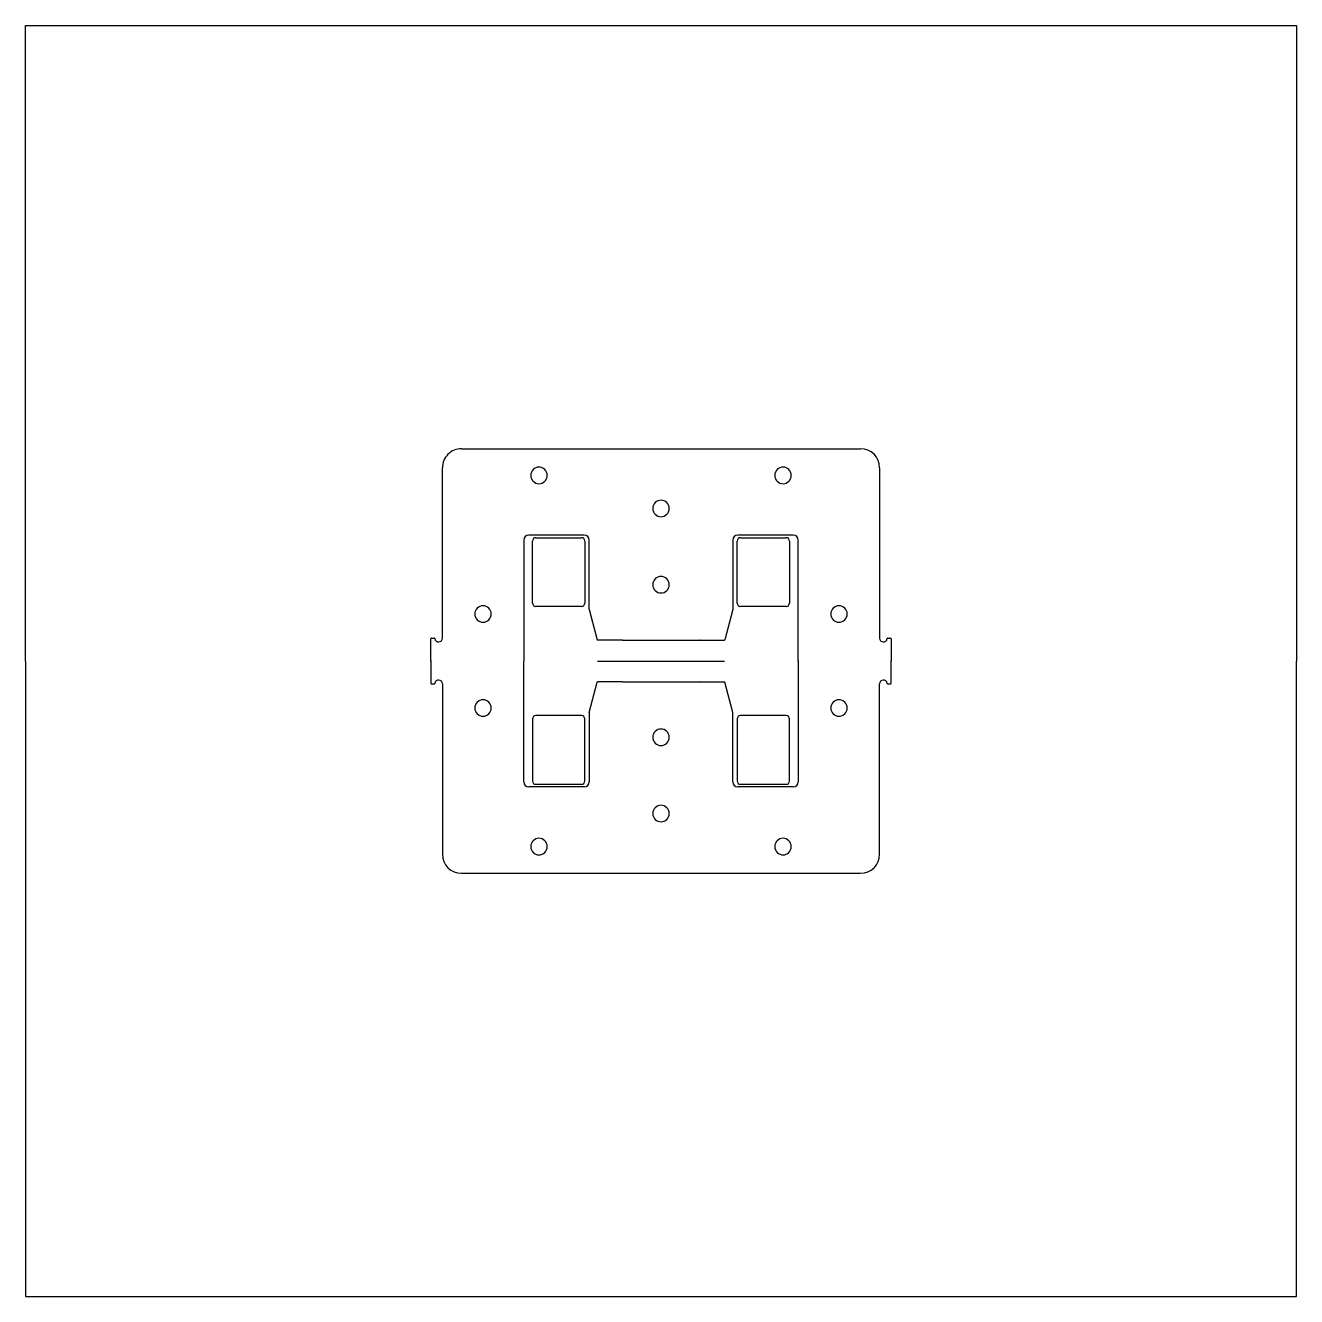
# Model space of a CAD drawing. Extents: x -500 to 500, y -500 to 500.
import ezdxf

# ---------------------------------------------------------------- set-up
doc = ezdxf.new("R2010")
doc.units = 0
doc.layers.add('default', color=7, linetype='CONTINUOUS')

msp = doc.modelspace()

# ---------------------------------------------------------------- linework, layer by layer
at = {"layer": 'default'}
for p, q in [((-500, 500), (500, 500)), ((-500, 0), (-500, 500)), ((500, 500), (500, 0)), ((-156.999999, 166.999985), (156.999999, 166.999985)), ((-172.000001, 18.019984), (-172.000001, 151.999985)), ((171.999999, 151.999985), (172.000001, 18.019984)), ((-108, 95.019985), (-108, 0.5)), ((-60.5, 99.019985), (-104, 99.019985)), ((-101, 45.6), (-101, 94.4)), ((-98.4, 97), (-62.6, 97)), ((-60, 94.4), (-60, 45.6)), ((-56.5, 40.53436), (-56.5, 95.019985)), ((56.5, 95.019985), (56.5, 40.53436)), ((60, 45.6), (60, 94.4)), ((104, 99.019985), (60.5, 99.019985)), ((62.6, 97), (98.4, 97)), ((101, 94.4), (101, 45.6)), ((108, 0.5), (108, 95.019985)), ((-62.6, 43), (-98.4, 43)), ((-56.5, 40.53436), (-50.120999, 16.58307)), ((56.5, 40.53436), (50.120999, 16.58307)), ((98.4, 43), (62.6, 43)), ((-181.000001, 0.499999), (-181.000001, 17.519984)), ((-180.500001, 18.019984), (-178.464102, 18.019984)), ((-50.018162, 16.4), (-50.120999, 16.58307)), ((-45.81, 16.4), (-50.018162, 16.4)), ((-30.21, 16.4), (-45.81, 16.4)), ((-30.21, 16.4), (-30.1, 16.5)), ((-30.1, 16.5), (30.1, 16.5)), ((30.21, 16.4), (30.1, 16.5)), ((30.21, 16.4), (45.81, 16.4)), ((45.81, 16.4), (50.018162, 16.4)), ((50.018162, 16.4), (50.120999, 16.58307)), ((178.464102, 18.019984), (180.500001, 18.019984)), ((181.000001, 17.519984), (181.000001, 0.5)), ((-500, 0), (-500, -500)), ((-181.000001, 0.499999), (-181.000001, 0)), ((-180.500001, -0.000001), (-181.000001, 0)), ((-181.000001, -0.499999), (-181.000001, 0)), ((-108, 0.5), (-108, 0)), ((-108, -0.5), (-108, 0)), ((-50, 0), (50, 0)), ((108, 0.5), (108, 0)), ((108, -0.5), (108, 0)), ((181.000001, 0), (180.500001, 0)), ((181.000001, 0.5), (181.000001, 0)), ((181.000001, -0.5), (181.000001, 0)), ((500, -500), (500, 0)), ((-181.000001, -0.499999), (-181.000001, -17.519984)), ((-108, -95.019985), (-108, -0.5)), ((108, -0.5), (108, -95.019985)), ((181.000001, -17.519984), (181.000001, -0.5)), ((-180.500001, -18.019984), (-178.464102, -18.019984)), ((-172.000001, -18.019984), (-172.000001, -151.999985)), ((-56.5, -40.53436), (-50.120999, -16.58307)), ((-50.018162, -16.4), (-50.120999, -16.58307)), ((-45.81, -16.4), (-50.018162, -16.4)), ((-30.21, -16.4), (-45.81, -16.4)), ((-30.21, -16.4), (-30.1, -16.5)), ((-30.1, -16.5), (30.1, -16.5)), ((30.21, -16.4), (30.1, -16.5)), ((30.21, -16.4), (45.81, -16.4)), ((45.81, -16.4), (50.018162, -16.4)), ((50.018162, -16.4), (50.120999, -16.58307)), ((56.5, -40.53436), (50.120999, -16.58307)), ((171.999999, -151.999985), (172.000001, -18.019984)), ((178.464102, -18.019984), (180.500001, -18.019984)), ((-101, -45.6), (-101, -94.4)), ((-62.6, -43), (-98.4, -43)), ((-60, -94.4), (-60, -45.6)), ((-56.5, -40.53436), (-56.5, -95.019985)), ((56.5, -95.019985), (56.5, -40.53436)), ((60, -45.6), (60, -94.4)), ((98.4, -43), (62.6, -43)), ((101, -94.4), (101, -45.6)), ((-60.5, -99.019985), (-104, -99.019985)), ((-98.4, -97), (-62.6, -97)), ((104, -99.019985), (60.5, -99.019985)), ((62.6, -97), (98.4, -97)), ((-156.999999, -166.999985), (156.999999, -166.999985)), ((-500, -500), (500, -500))]:
    msp.add_line(p, q, dxfattribs=at)
for centre, radius, start, end in [((-157, 151.999984), 15.000001, 89.999998, 179.999998), ((156.999999, 151.999985), 15, 360, 90), ((-96, 146), 6.5005, 0, 180), ((96, 146), 6.5005, 0, 180), ((-96, 146), 6.5005, 180, 0), ((96, 146), 6.5005, 180, 0), ((0, 120), 6.5005, 0, 180), ((0, 120), 6.5005, 180, 0), ((-104, 95.019985), 4, 90, 180), ((-98.4, 94.4), 2.6, 90, 180), ((-62.6, 94.4), 2.6, 0, 90), ((-60.5, 95.019985), 4, 0, 90), ((60.5, 95.019985), 4, 90, 180), ((62.6, 94.4), 2.6, 90, 180), ((98.4, 94.4), 2.6, 360, 90), ((104, 95.019985), 4, 0, 90), ((0, 60), 6.5005, 0, 180), ((0, 60), 6.5005, 180, 0), ((-140.000001, 37), 6.5005, 0, 180), ((-98.4, 45.6), 2.6, 180, 270), ((-62.6, 45.6), 2.6, 270, 360), ((62.6, 45.6), 2.6, 180, 270), ((98.4, 45.6), 2.6, 270, 0), ((140.000001, 37), 6.5005, 0, 180), ((-140.000001, 37), 6.5005, 180, 0), ((140.000001, 37), 6.5005, 180, 0), ((-180.500001, 17.519984), 0.5, 90, 180), ((-178.464102, 17.519984), 0.5, 8.213211, 90), ((-175.000001, 18.019984), 3, 188.213211, 0), ((175.000001, 18.019984), 3, 180, 351.786789), ((178.464102, 17.519984), 0.5, 90, 171.786789), ((180.500001, 17.519984), 0.5, 0, 90), ((-180.500001, -17.519984), 0.5, 180, 270), ((-178.464102, -17.519984), 0.5, 270, 351.786789), ((-175.000001, -18.019984), 3, 360, 171.786789), ((175.000001, -18.019984), 3, 8.213211, 180), ((178.464102, -17.519984), 0.5, 188.213211, 270), ((180.500001, -17.519984), 0.5, 270, 0), ((-140.000001, -37), 6.5005, 0, 180), ((-140.000001, -37), 6.5005, 180, 0), ((140.000001, -37), 6.5005, 0, 180), ((140.000001, -37), 6.5005, 180, 0), ((-98.4, -45.6), 2.6, 90, 180), ((-62.6, -45.6), 2.6, 0, 90), ((62.6, -45.6), 2.6, 90, 180), ((98.4, -45.6), 2.6, 360, 90), ((0, -60), 6.5005, 0, 180), ((0, -60), 6.5005, 180, 0), ((-104, -95.019985), 4, 180, 270), ((-98.4, -94.4), 2.6, 180, 270), ((-62.6, -94.4), 2.6, 270, 360), ((-60.5, -95.019985), 4, 270, 0), ((60.5, -95.019985), 4, 180, 270), ((62.6, -94.4), 2.6, 180, 270), ((98.4, -94.4), 2.6, 270, 0), ((104, -95.019985), 4, 270, 0), ((0, -120), 6.5005, 0, 180), ((0, -120), 6.5005, 180, 0), ((-96, -146), 6.5005, 0, 180), ((96, -146), 6.5005, 0, 180), ((-96, -146), 6.5005, 180, 0), ((96, -146), 6.5005, 180, 0), ((-157, -151.999984), 15.000001, 180.000002, 270.000002), ((156.999999, -151.999985), 15, 270, 0)]:
    msp.add_arc(centre, radius, start, end, dxfattribs=at)

doc.saveas('drawing.dxf')
